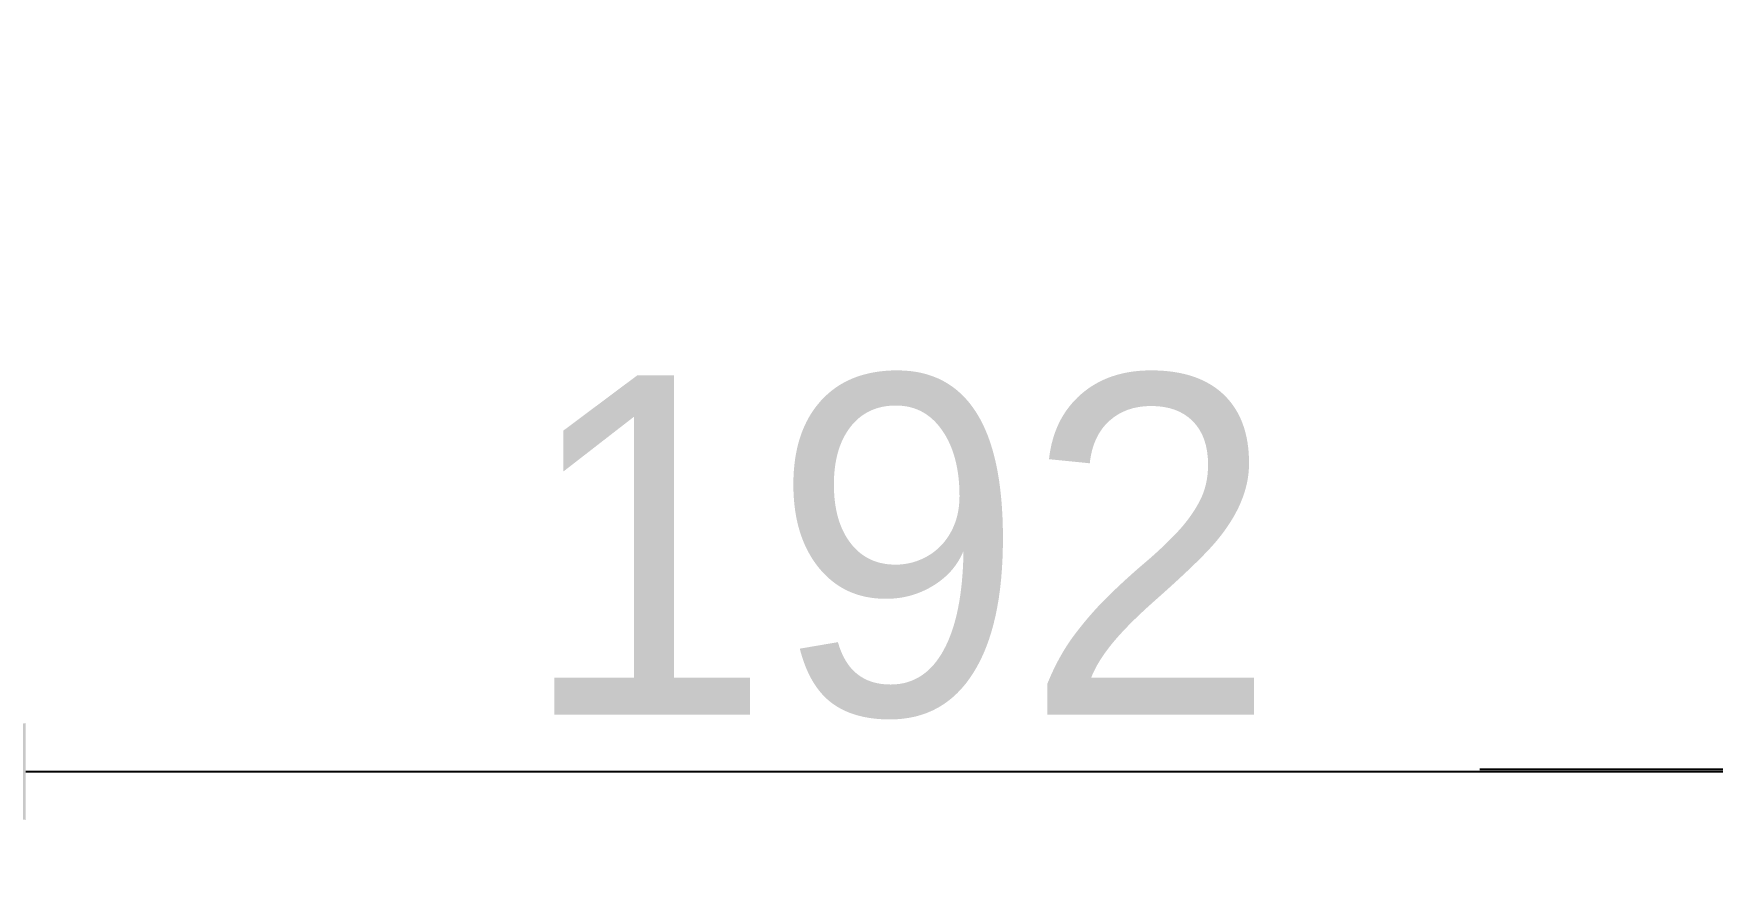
# Model space of a CAD drawing. Header units: millimetres. Extents: x 4086 to 8300, y 123 to 1549.
# Drawn here: x 6861.92 to 6896.56, y 447.99 to 465.22 of the extents above; entities that cross this region are included whole.
import ezdxf

# ---------------------------------------------------------------- set-up
doc = ezdxf.new("R2010")
doc.units = ezdxf.units.MM
doc.layers.add('尺寸标注', color=7, linetype='Continuous')
doc.styles.add('思源黑', font='SourceHanSansCN-Normal.ttf')
doc.dimstyles.new('尺寸标注_1_4比例', dxfattribs={"dimtxt": 7, "dimasz": 6, "dimexe": 2, "dimexo": 1.5, "dimgap": 1, "dimtad": 1, "dimdec": 1, "dimlfac": 4, "dimdsep": 46, "dimtxsty": '思源黑', "dimcen": 0.09, "dimadec": 0, "dimazin": 0, "dimtp": 0.01, "dimtm": 0.01, "dimtfac": 1, "dimtdec": 1, "dimtofl": 0, "dimtmove": 0, "dimatfit": 3, "dimfxl": 1, "dimtolj": 1, "dimarcsym": 0})

# ---------------------------------------------------------------- blocks, each defined once
blk = doc.blocks.new('*D950')
at = {"layer": 'Defpoints', "color": 0}
for p in [(6903.764, 469.976), (6908.264, 469.976), (6908.264, 450.029)]:
    blk.add_point(p, dxfattribs=at)
at = {"layer": '尺寸标注', "color": 0, "lineweight": -2}
for p, q in [((6903.764, 468.476), (6903.764, 448.029)), ((6908.264, 468.476), (6908.264, 448.029)), ((6897.764, 450.029), (6891.764, 450.029)), ((6914.264, 450.029), (6931.473, 450.029))]:
    blk.add_line(p, q, dxfattribs=at)
at = {"layer": '尺寸标注', "color": 0}
for points in [[(6897.764, 449.029), (6897.764, 451.029), (6903.764, 450.029)], [(6914.264, 451.029), (6914.264, 449.029), (6908.264, 450.029)]]:
    blk.add_solid(points, dxfattribs=at)
at = {"layer": '尺寸标注', "color": 0, "insert": (6925.869, 454.643), "char_height": 7, "attachment_point": 5, "style": '思源黑'}
blk.add_mtext('\\A1;18', dxfattribs=at)
blk = doc.blocks.new('*D951')
at = {"layer": 'Defpoints', "color": 0}
for p in [(6855.764, 472.601), (6903.764, 469.976), (6903.764, 449.99)]:
    blk.add_point(p, dxfattribs=at)
at = {"layer": '尺寸标注', "color": 0, "lineweight": -2}
for p, q in [((6855.764, 471.101), (6855.764, 447.99)), ((6903.764, 468.476), (6903.764, 447.99)), ((6861.764, 449.99), (6897.764, 449.99))]:
    blk.add_line(p, q, dxfattribs=at)
at = {"layer": '尺寸标注', "color": 0}
for points in [[(6861.764, 450.99), (6861.764, 448.99), (6855.764, 449.99)], [(6897.764, 448.99), (6897.764, 450.99), (6903.764, 449.99)]]:
    blk.add_solid(points, dxfattribs=at)
at = {"layer": '尺寸标注', "color": 0, "insert": (6879.764, 454.615), "char_height": 7, "attachment_point": 5, "style": '思源黑'}
blk.add_mtext('\\A1;192', dxfattribs=at)

msp = doc.modelspace()

# ---------------------------------------------------------------- dimensions: what is measured, and where the dimension line sits
at = {"layer": '尺寸标注'}
for base, p1, p2, picture, middle in [((6903.764, 449.9902), (6855.764, 472.6013), (6903.764, 469.9763), '*D951', (6879.764, 454.6145)), ((6908.264, 450.0286), (6903.764, 469.9763), (6908.264, 469.9763), '*D950', (6925.8685, 454.6434))]:
    dim = msp.add_linear_dim(base=base, p1=p1, p2=p2, dimstyle='尺寸标注_1_4比例', dxfattribs=at)
    dim.commit()
    dim.dimension.update_dxf_attribs({"geometry": picture, "text_midpoint": middle})

doc.saveas('drawing.dxf')
